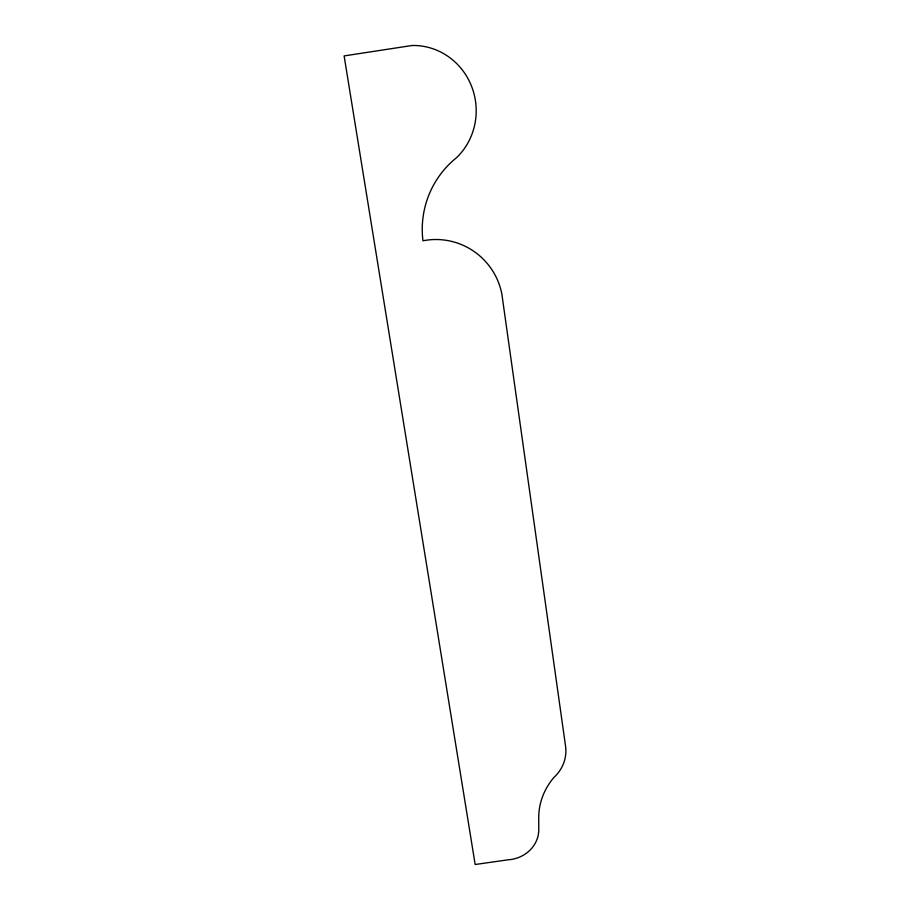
<?xml version="1.0" encoding="UTF-8"?>
<svg xmlns="http://www.w3.org/2000/svg" width="910" height="910" viewBox="0 0 910 910"><rect width="100%" height="100%" fill="white"/><g stroke="black" fill="none" stroke-linecap="round" stroke-linejoin="round"><path stroke-width="1.36" d="M412.048 45.5L344.116 55.919L475.168 864.5L507.86 859.836A32.578 29.712 -4.8 0 0 538.777 829.59L538.731 817.851A69.592 63.416 -10.4 0 1 553.826 777.538A39.631 36.684 -6.6 0 0 565.508 745.836L501.808 293.748A67.283 66.828 68.8 0 0 422.957 240.797A90.42 88.543 -79.5 0 1 456.683 157.589A64.656 62.096 82 0 0 471.437 85.95A64.656 62.096 82 0 0 412.048 45.5"/></g></svg>
